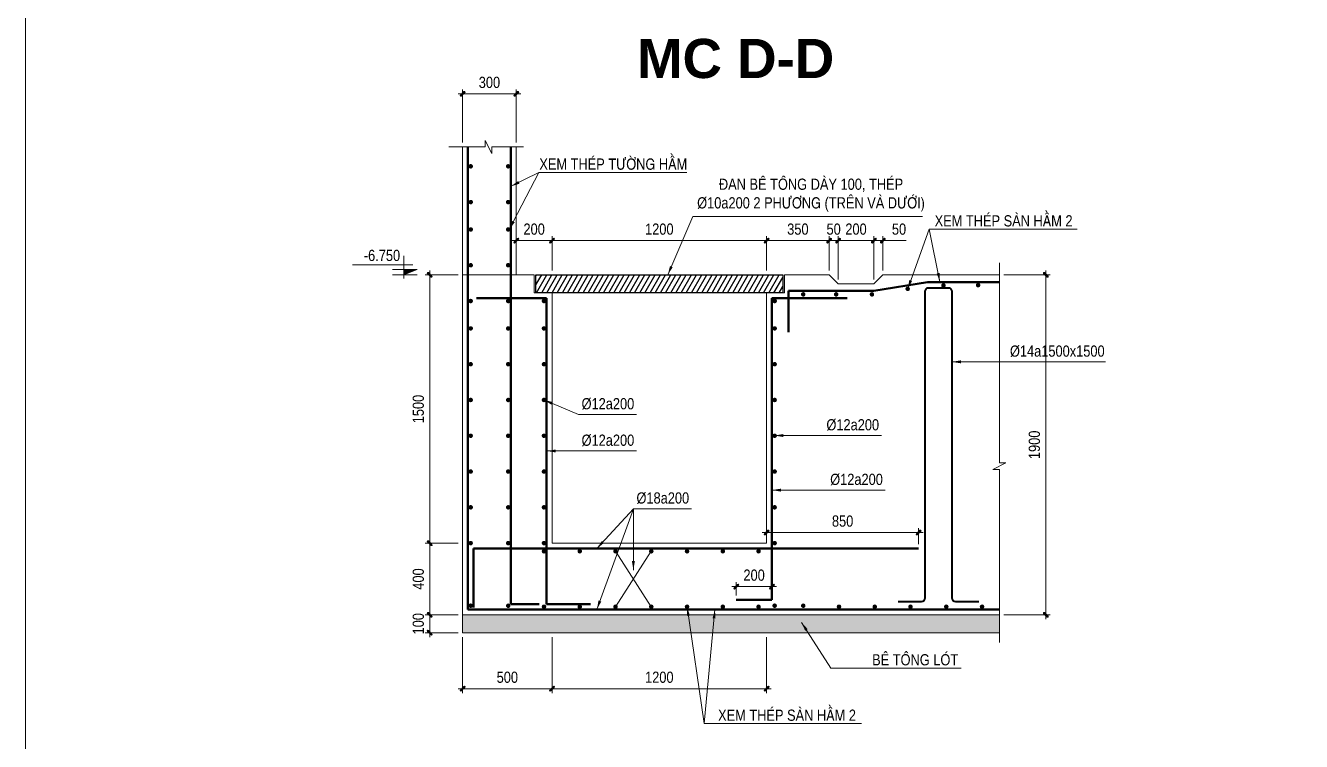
# Model space of a CAD drawing. Header units: millimetres. Extents: x 2356525 to 2927188, y -665534 to -417818.
# Drawn here: x 2618121 to 2675209, y -541938 to -509924 of the extents above; entities that cross this region are included whole.
import ezdxf
from ezdxf.enums import TextEntityAlignment as Align

# ---------------------------------------------------------------- set-up
doc = ezdxf.new("R2010")
doc.units = ezdxf.units.MM
doc.header["$LTSCALE"] = 200
doc.header["$MEASUREMENT"] = 0
doc.linetypes.add('HIDDEN', pattern=[0.375, 0.25, -0.125])
doc.layers.get('0').update_dxf_attribs({"lineweight": 9})
doc.layers.get('Defpoints').update_dxf_attribs({"color": 10, "lineweight": 0})
doc.layers.add('8', color=8, linetype='Continuous')
for name, color, linetype, lineweight in [('CDAI', 21, 'Continuous', 40), ('CHUTO', 51, 'Continuous', 15), ('CTHEP', 50, 'Continuous', 50), ('DBAO', 90, 'Continuous', 13), ('DGIONG', 130, 'Continuous', 13), ('HATCH', 154, 'Continuous', 9), ('KTH', 154, 'Continuous', 9), ('Net khuat', 8, 'HIDDEN', 13), ('STICK', 1, 'Continuous', 9), ('TEXT', 7, 'Continuous', 15)]:
    doc.layers.add(name, color=color, linetype=linetype, lineweight=lineweight)
doc.styles.add('ArialB', font='arialbd.ttf')
doc.styles.add('Star-HelCon', font='')
doc.styles.add('TTP-HelCon', font='')
doc.styles.get('Star-HelCon').set_extended_font_data('VNI-Helve-Condense')
doc.styles.get('TTP-HelCon').set_extended_font_data('VNI-Helve-Condense')
doc.dimstyles.new('TTP-100', dxfattribs={"dimscale": 100, "dimtxt": 2.5, "dimasz": 1, "dimexe": 1, "dimexo": 0, "dimgap": 0.09, "dimtad": 0, "dimdec": 4, "dimrnd": 1, "dimdsep": 46, "dimtxsty": 'TTP-HelCon', "dimblk": 'Stick', "dimcen": 0.09, "dimdle": 1.5, "dimclrd": 256, "dimclre": 256, "dimclrt": 7, "dimadec": 0, "dimazin": 0, "dimtfac": 1, "dimtdec": 4, "dimtix": 1, "dimtmove": 0, "dimatfit": 3, "dimfxl": 1, "dimtvp": 1, "dimtolj": 1, "dimtzin": 0, "dimlwd": -1, "dimlwe": -1, "dimarcsym": 1})
doc.dimstyles.new('TTP-25', dxfattribs={"dimscale": 25, "dimtxt": 2.5, "dimasz": 1, "dimexe": 1, "dimexo": 1, "dimgap": 0.09, "dimtad": 0, "dimdec": 4, "dimrnd": 1, "dimzin": 9, "dimdsep": 46, "dimtxsty": 'TTP-HelCon', "dimblk": 'Stick', "dimcen": 0.09, "dimdle": 1.5, "dimclrd": 256, "dimclre": 256, "dimclrt": 7, "dimadec": 0, "dimazin": 0, "dimtfac": 1, "dimtdec": 4, "dimtmove": 0, "dimatfit": 3, "dimldrblk": 'ARCHTICK', "dimfxl": 1, "dimtvp": 1, "dimtolj": 1, "dimtzin": 0, "dimarcsym": 0})

# ---------------------------------------------------------------- blocks, each defined once
blk = doc.blocks.new('Stick')
at = {"layer": 'STICK'}
h = blk.add_hatch(color=256, dxfattribs=at)
edge = h.paths.add_edge_path()
edge.add_line((0.3, 0.5), (-0.5, -0.3))
edge.add_arc((-0.4, -0.4), 0.141, 135, 315)
edge.add_line((-0.3, -0.5), (0.5, 0.3))
edge.add_arc((0.4, 0.4), 0.141, 315, 495)
blk.add_line((1, 0), (-1, 0), dxfattribs=at)
blk.add_lwpolyline([(0.3, 0.5), (-0.5, -0.3, 1), (-0.3, -0.5), (0.5, 0.3, 1), (0.3, 0.5, 1)], format="xyb", dxfattribs=at)
blk = doc.blocks.new('*D420')
at = {"layer": 'Defpoints', "color": 0, "ltscale": 500, "transparency": 16777216}
for p in [(-948.9, 2967.7), (-1248.9, 2670.9), (-948.9, 2670.9)]:
    blk.add_point(p, dxfattribs=at)
at = {"layer": 'KTH', "lineweight": -2, "ltscale": 500, "transparency": 16777216}
for p, q in [((-1248.9, 2695.9), (-1248.9, 2992.7)), ((-1223.9, 2967.7), (-973.9, 2967.7)), ((-948.9, 2695.9), (-948.9, 2992.7))]:
    blk.add_line(p, q, dxfattribs=at)
at = {"layer": 'KTH', "lineweight": -2, "ltscale": 500, "transparency": 16777216, "xscale": 25, "yscale": 25, "zscale": 25, "rotation": 180}
blk.add_blockref('Stick', (-1248.9, 2967.7), dxfattribs=at)
at = {"layer": 'KTH', "lineweight": -2, "ltscale": 500, "transparency": 16777216, "xscale": 25, "yscale": 25, "zscale": 25}
blk.add_blockref('Stick', (-948.9, 2967.7), dxfattribs=at)
at = {"layer": 'KTH', "color": 7, "ltscale": 500, "transparency": 16777216, "insert": (-1098.9, 3031.5), "char_height": 62.5, "attachment_point": 5, "style": 'TTP-HelCon'}
blk.add_mtext('\\A1;300', dxfattribs=at)
blk = doc.blocks.new('_ArchTick')
at = {"color": 0, "linetype": 'ByBlock', "const_width": 0.15}
blk.add_lwpolyline([(-0.5, -0.5), (0.5, 0.5)], dxfattribs=at)
blk = doc.blocks.new('*D421')
at = {"layer": 'Defpoints', "color": 0, "ltscale": 500, "transparency": 16777216}
for p in [(1753, 1956), (2012.7, 1956), (1753, 56)]:
    blk.add_point(p, dxfattribs=at)
at = {"layer": 'KTH', "lineweight": -2, "ltscale": 500, "transparency": 16777216}
for p, q in [((1778, 1956), (2037.7, 1956)), ((2012.7, 81), (2012.7, 1931)), ((1778, 56), (2037.7, 56))]:
    blk.add_line(p, q, dxfattribs=at)
at = {"layer": 'KTH', "lineweight": -2, "ltscale": 500, "transparency": 16777216, "xscale": 25, "yscale": 25, "zscale": 25}
for p, rotation in [((2012.7, 1956), 90), ((2012.7, 56), 270)]:
    blk.add_blockref('Stick', p, dxfattribs=dict(at, rotation=rotation))
at = {"layer": 'KTH', "color": 7, "ltscale": 500, "transparency": 16777216, "insert": (1948.8, 1006), "char_height": 62.5, "attachment_point": 5, "rotation": 90, "style": 'TTP-HelCon'}
blk.add_mtext('\\A1;1900', dxfattribs=at)
blk = doc.blocks.new('*D422')
at = {"layer": 'Defpoints', "color": 0, "ltscale": 500, "transparency": 16777216}
for p in [(-1432.8, 56), (-1248.9, 56), (-1248.9, -44)]:
    blk.add_point(p, dxfattribs=at)
at = {"layer": 'KTH', "lineweight": -2, "ltscale": 500, "transparency": 16777216}
for p, q in [((-1273.9, 56), (-1457.8, 56)), ((-1432.8, -19), (-1432.8, 31)), ((-1273.9, -44), (-1457.8, -44))]:
    blk.add_line(p, q, dxfattribs=at)
at = {"layer": 'KTH', "lineweight": -2, "ltscale": 500, "transparency": 16777216, "xscale": 25, "yscale": 25, "zscale": 25}
for p, rotation in [((-1432.8, 56), 90), ((-1432.8, -44), 270)]:
    blk.add_blockref('Stick', p, dxfattribs=dict(at, rotation=rotation))
at = {"layer": 'KTH', "color": 7, "ltscale": 500, "transparency": 16777216, "insert": (-1496.6, 6), "char_height": 62.5, "attachment_point": 5, "rotation": 90, "style": 'TTP-HelCon'}
blk.add_mtext('\\A1;100', dxfattribs=at)
blk = doc.blocks.new('*D423')
at = {"layer": 'Defpoints', "color": 0, "ltscale": 500, "transparency": 16777216}
for p in [(-1432.8, 456), (-1248.9, 456), (-1248.9, 56)]:
    blk.add_point(p, dxfattribs=at)
at = {"layer": 'KTH', "lineweight": -2, "ltscale": 500, "transparency": 16777216}
for p, q in [((-1273.9, 456), (-1457.8, 456)), ((-1432.8, 81), (-1432.8, 431)), ((-1273.9, 56), (-1457.8, 56))]:
    blk.add_line(p, q, dxfattribs=at)
at = {"layer": 'KTH', "lineweight": -2, "ltscale": 500, "transparency": 16777216, "xscale": 25, "yscale": 25, "zscale": 25}
for p, rotation in [((-1432.8, 456), 90), ((-1432.8, 56), 270)]:
    blk.add_blockref('Stick', p, dxfattribs=dict(at, rotation=rotation))
at = {"layer": 'KTH', "color": 7, "ltscale": 500, "transparency": 16777216, "insert": (-1496.6, 256), "char_height": 62.5, "attachment_point": 5, "rotation": 90, "style": 'TTP-HelCon'}
blk.add_mtext('\\A1;400', dxfattribs=at)
blk = doc.blocks.new('*D424')
at = {"layer": 'Defpoints', "color": 0, "ltscale": 500, "transparency": 16777216}
for p in [(-1432.8, 1956), (-1248.9, 1956), (-1248.9, 456)]:
    blk.add_point(p, dxfattribs=at)
at = {"layer": 'KTH', "lineweight": -2, "ltscale": 500, "transparency": 16777216}
for p, q in [((-1273.9, 1956), (-1457.8, 1956)), ((-1432.8, 481), (-1432.8, 1931)), ((-1273.9, 456), (-1457.8, 456))]:
    blk.add_line(p, q, dxfattribs=at)
at = {"layer": 'KTH', "lineweight": -2, "ltscale": 500, "transparency": 16777216, "xscale": 25, "yscale": 25, "zscale": 25}
for p, rotation in [((-1432.8, 1956), 90), ((-1432.8, 456), 270)]:
    blk.add_blockref('Stick', p, dxfattribs=dict(at, rotation=rotation))
at = {"layer": 'KTH', "color": 7, "ltscale": 500, "transparency": 16777216, "insert": (-1496.6, 1206), "char_height": 62.5, "attachment_point": 5, "rotation": 90, "style": 'TTP-HelCon'}
blk.add_mtext('\\A1;1500', dxfattribs=at)
blk = doc.blocks.new('*D425')
at = {"layer": 'Defpoints', "color": 0, "ltscale": 500, "transparency": 16777216}
for p in [(-748.9, 2147.5), (-948.9, 1956), (-748.9, 1956)]:
    blk.add_point(p, dxfattribs=at)
at = {"layer": 'KTH', "lineweight": -2, "ltscale": 500, "transparency": 16777216}
for p, q in [((-948.9, 1981), (-948.9, 2172.5)), ((-923.9, 2147.5), (-773.9, 2147.5)), ((-748.9, 1981), (-748.9, 2172.5))]:
    blk.add_line(p, q, dxfattribs=at)
at = {"layer": 'KTH', "lineweight": -2, "ltscale": 500, "transparency": 16777216, "xscale": 25, "yscale": 25, "zscale": 25, "rotation": 180}
blk.add_blockref('Stick', (-948.9, 2147.5), dxfattribs=at)
at = {"layer": 'KTH', "lineweight": -2, "ltscale": 500, "transparency": 16777216, "xscale": 25, "yscale": 25, "zscale": 25}
blk.add_blockref('Stick', (-748.9, 2147.5), dxfattribs=at)
at = {"layer": 'KTH', "color": 7, "ltscale": 500, "transparency": 16777216, "insert": (-848.9, 2211.4), "char_height": 62.5, "attachment_point": 5, "style": 'TTP-HelCon'}
blk.add_mtext('\\A1;200', dxfattribs=at)
blk = doc.blocks.new('*D426')
at = {"layer": 'Defpoints', "color": 0, "ltscale": 500, "transparency": 16777216}
for p in [(451.1, 2147.5), (-748.9, 1956), (451.1, 1956)]:
    blk.add_point(p, dxfattribs=at)
at = {"layer": 'KTH', "lineweight": -2, "ltscale": 500, "transparency": 16777216}
for p, q in [((-748.9, 1981), (-748.9, 2172.5)), ((-723.9, 2147.5), (426.1, 2147.5)), ((451.1, 1981), (451.1, 2172.5))]:
    blk.add_line(p, q, dxfattribs=at)
at = {"layer": 'KTH', "lineweight": -2, "ltscale": 500, "transparency": 16777216, "xscale": 25, "yscale": 25, "zscale": 25, "rotation": 180}
blk.add_blockref('Stick', (-748.9, 2147.5), dxfattribs=at)
at = {"layer": 'KTH', "lineweight": -2, "ltscale": 500, "transparency": 16777216, "xscale": 25, "yscale": 25, "zscale": 25}
blk.add_blockref('Stick', (451.1, 2147.5), dxfattribs=at)
at = {"layer": 'KTH', "color": 7, "ltscale": 500, "transparency": 16777216, "insert": (-148.9, 2211.4), "char_height": 62.5, "attachment_point": 5, "style": 'TTP-HelCon'}
blk.add_mtext('\\A1;1200', dxfattribs=at)
blk = doc.blocks.new('*D427')
at = {"layer": 'Defpoints', "color": 0, "ltscale": 500, "transparency": 16777216}
for p in [(801.1, 2147.5), (451.1, 1956), (801.1, 1956)]:
    blk.add_point(p, dxfattribs=at)
at = {"layer": 'KTH', "lineweight": -2, "ltscale": 500, "transparency": 16777216}
for p, q in [((451.1, 1981), (451.1, 2172.5)), ((476.1, 2147.5), (776.1, 2147.5)), ((801.1, 1981), (801.1, 2172.5))]:
    blk.add_line(p, q, dxfattribs=at)
at = {"layer": 'KTH', "lineweight": -2, "ltscale": 500, "transparency": 16777216, "xscale": 25, "yscale": 25, "zscale": 25, "rotation": 180}
blk.add_blockref('Stick', (451.1, 2147.5), dxfattribs=at)
at = {"layer": 'KTH', "lineweight": -2, "ltscale": 500, "transparency": 16777216, "xscale": 25, "yscale": 25, "zscale": 25}
blk.add_blockref('Stick', (801.1, 2147.5), dxfattribs=at)
at = {"layer": 'KTH', "color": 7, "ltscale": 500, "transparency": 16777216, "insert": (626.1, 2211.4), "char_height": 62.5, "attachment_point": 5, "style": 'TTP-HelCon'}
blk.add_mtext('\\A1;350', dxfattribs=at)
blk = doc.blocks.new('*D428')
at = {"layer": 'Defpoints', "color": 0, "ltscale": 500, "transparency": 16777216}
for p in [(-1248.9, -44), (-748.9, -44), (-748.9, -357.3)]:
    blk.add_point(p, dxfattribs=at)
at = {"layer": 'KTH', "lineweight": -2, "ltscale": 500, "transparency": 16777216}
for p, q in [((-1248.9, -69), (-1248.9, -382.3)), ((-748.9, -69), (-748.9, -382.3)), ((-1223.9, -357.3), (-773.9, -357.3))]:
    blk.add_line(p, q, dxfattribs=at)
at = {"layer": 'KTH', "lineweight": -2, "ltscale": 500, "transparency": 16777216, "xscale": 25, "yscale": 25, "zscale": 25, "rotation": 180}
blk.add_blockref('Stick', (-1248.9, -357.3), dxfattribs=at)
at = {"layer": 'KTH', "lineweight": -2, "ltscale": 500, "transparency": 16777216, "xscale": 25, "yscale": 25, "zscale": 25}
blk.add_blockref('Stick', (-748.9, -357.3), dxfattribs=at)
at = {"layer": 'KTH', "color": 7, "ltscale": 500, "transparency": 16777216, "insert": (-998.9, -293.5), "char_height": 62.5, "attachment_point": 5, "style": 'TTP-HelCon'}
blk.add_mtext('\\A1;500', dxfattribs=at)
blk = doc.blocks.new('*D429')
at = {"layer": 'Defpoints', "color": 0, "ltscale": 500, "transparency": 16777216}
for p in [(-748.9, -44), (451.1, -44), (451.1, -357.3)]:
    blk.add_point(p, dxfattribs=at)
at = {"layer": 'KTH', "lineweight": -2, "ltscale": 500, "transparency": 16777216}
for p, q in [((-748.9, -69), (-748.9, -382.3)), ((451.1, -69), (451.1, -382.3)), ((-723.9, -357.3), (426.1, -357.3))]:
    blk.add_line(p, q, dxfattribs=at)
at = {"layer": 'KTH', "lineweight": -2, "ltscale": 500, "transparency": 16777216, "xscale": 25, "yscale": 25, "zscale": 25, "rotation": 180}
blk.add_blockref('Stick', (-748.9, -357.3), dxfattribs=at)
at = {"layer": 'KTH', "lineweight": -2, "ltscale": 500, "transparency": 16777216, "xscale": 25, "yscale": 25, "zscale": 25}
blk.add_blockref('Stick', (451.1, -357.3), dxfattribs=at)
at = {"layer": 'KTH', "color": 7, "ltscale": 500, "transparency": 16777216, "insert": (-148.9, -293.5), "char_height": 62.5, "attachment_point": 5, "style": 'TTP-HelCon'}
blk.add_mtext('\\A1;1200', dxfattribs=at)
blk = doc.blocks.new('CODE')
at = {"layer": 'DBAO'}
for p, q in [((-62.5, -20), (-62.5, 105)), ((-62.5, 0), (-137.5, 30)), ((-137.5, 30), (0, 30)), ((-137.5, 0), (0, 0)), ((-112.5, 55), (223.6, 55))]:
    blk.add_line(p, q, dxfattribs=at)
at = {"layer": 'HATCH', "color": 1}
blk.add_solid([(-62.5, 0), (-137.5, 30), (-62.5, 30)], dxfattribs=at)
blk = doc.blocks.new('*D430')
at = {"layer": 'Defpoints', "color": 0, "ltscale": 500, "transparency": 16777216}
for p in [(851.1, 2147.5), (801.1, 1956), (851.1, 1906)]:
    blk.add_point(p, dxfattribs=at)
at = {"layer": 'KTH', "lineweight": -2, "ltscale": 500, "transparency": 16777216}
for p, q in [((776.1, 2147.5), (751.1, 2147.5)), ((801.1, 1981), (801.1, 2172.5)), ((801.1, 2147.5), (851.1, 2147.5)), ((851.1, 1931), (851.1, 2172.5)), ((876.1, 2147.5), (901.1, 2147.5))]:
    blk.add_line(p, q, dxfattribs=at)
at = {"layer": 'KTH', "lineweight": -2, "ltscale": 500, "transparency": 16777216, "xscale": 25, "yscale": 25, "zscale": 25}
blk.add_blockref('Stick', (801.1, 2147.5), dxfattribs=at)
at = {"layer": 'KTH', "lineweight": -2, "ltscale": 500, "transparency": 16777216, "xscale": 25, "yscale": 25, "zscale": 25, "rotation": 180}
blk.add_blockref('Stick', (851.1, 2147.5), dxfattribs=at)
at = {"layer": 'KTH', "color": 7, "ltscale": 500, "transparency": 16777216, "insert": (826.1, 2211.4), "char_height": 62.5, "attachment_point": 5, "style": 'TTP-HelCon'}
blk.add_mtext('\\A1;50', dxfattribs=at)
blk = doc.blocks.new('*D431')
at = {"layer": 'Defpoints', "color": 0, "ltscale": 500, "transparency": 16777216}
for p in [(1051.1, 2147.5), (851.1, 1906), (1051.1, 1906)]:
    blk.add_point(p, dxfattribs=at)
at = {"layer": 'KTH', "lineweight": -2, "ltscale": 500, "transparency": 16777216}
for p, q in [((851.1, 1931), (851.1, 2172.5)), ((876.1, 2147.5), (1026.1, 2147.5)), ((1051.1, 1931), (1051.1, 2172.5))]:
    blk.add_line(p, q, dxfattribs=at)
at = {"layer": 'KTH', "lineweight": -2, "ltscale": 500, "transparency": 16777216, "xscale": 25, "yscale": 25, "zscale": 25, "rotation": 180}
blk.add_blockref('Stick', (851.1, 2147.5), dxfattribs=at)
at = {"layer": 'KTH', "lineweight": -2, "ltscale": 500, "transparency": 16777216, "xscale": 25, "yscale": 25, "zscale": 25}
blk.add_blockref('Stick', (1051.1, 2147.5), dxfattribs=at)
at = {"layer": 'KTH', "color": 7, "ltscale": 500, "transparency": 16777216, "insert": (951.1, 2211.4), "char_height": 62.5, "attachment_point": 5, "style": 'TTP-HelCon'}
blk.add_mtext('\\A1;200', dxfattribs=at)
blk = doc.blocks.new('*D432')
at = {"layer": 'Defpoints', "color": 0, "ltscale": 500, "transparency": 16777216}
for p in [(1101.1, 2147.5), (1101.1, 1956), (1051.1, 1906)]:
    blk.add_point(p, dxfattribs=at)
at = {"layer": 'KTH', "lineweight": -2, "ltscale": 500, "transparency": 16777216}
for p, q in [((1026.1, 2147.5), (1001.1, 2147.5)), ((1051.1, 1931), (1051.1, 2172.5)), ((1051.1, 2147.5), (1101.1, 2147.5)), ((1101.1, 1981), (1101.1, 2172.5)), ((1126.1, 2147.5), (1232.3, 2147.5))]:
    blk.add_line(p, q, dxfattribs=at)
at = {"layer": 'KTH', "lineweight": -2, "ltscale": 500, "transparency": 16777216, "xscale": 25, "yscale": 25, "zscale": 25}
blk.add_blockref('Stick', (1051.1, 2147.5), dxfattribs=at)
at = {"layer": 'KTH', "lineweight": -2, "ltscale": 500, "transparency": 16777216, "xscale": 25, "yscale": 25, "zscale": 25, "rotation": 180}
blk.add_blockref('Stick', (1101.1, 2147.5), dxfattribs=at)
at = {"layer": 'KTH', "color": 7, "ltscale": 500, "transparency": 16777216, "insert": (1191.7, 2211.4), "char_height": 62.5, "attachment_point": 5, "style": 'TTP-HelCon'}
blk.add_mtext('\\A1;50', dxfattribs=at)
blk = doc.blocks.new('*D433')
at = {"layer": 'Defpoints', "color": 0, "ltscale": 500, "transparency": 16777216}
for p in [(1301.5, 515.6), (451.1, 456), (1301.5, 426)]:
    blk.add_point(p, dxfattribs=at)
at = {"layer": 'KTH', "lineweight": -2, "ltscale": 500, "transparency": 16777216}
for p, q in [((451.1, 481), (451.1, 540.6)), ((476.1, 515.6), (1276.5, 515.6)), ((1301.5, 451), (1301.5, 540.6))]:
    blk.add_line(p, q, dxfattribs=at)
at = {"layer": 'KTH', "lineweight": -2, "ltscale": 500, "transparency": 16777216, "xscale": 25, "yscale": 25, "zscale": 25, "rotation": 180}
blk.add_blockref('Stick', (451.1, 515.6), dxfattribs=at)
at = {"layer": 'KTH', "lineweight": -2, "ltscale": 500, "transparency": 16777216, "xscale": 25, "yscale": 25, "zscale": 25}
blk.add_blockref('Stick', (1301.5, 515.6), dxfattribs=at)
at = {"layer": 'KTH', "color": 7, "ltscale": 500, "transparency": 16777216, "insert": (876.3, 579.4), "char_height": 62.5, "attachment_point": 5, "style": 'TTP-HelCon'}
blk.add_mtext('\\A1;850', dxfattribs=at)
blk = doc.blocks.new('*D434')
at = {"layer": 'Defpoints', "color": 0, "ltscale": 500, "transparency": 16777216}
for p in [(481.1, 213.5), (281.5, 139.3), (481.1, 139.3)]:
    blk.add_point(p, dxfattribs=at)
at = {"layer": 'KTH', "lineweight": -2, "ltscale": 500, "transparency": 16777216}
for p, q in [((281.5, 164.3), (281.5, 238.5)), ((481.1, 164.3), (481.1, 238.5)), ((306.5, 213.5), (456.1, 213.5))]:
    blk.add_line(p, q, dxfattribs=at)
at = {"layer": 'KTH', "lineweight": -2, "ltscale": 500, "transparency": 16777216, "xscale": 25, "yscale": 25, "zscale": 25, "rotation": 180}
blk.add_blockref('Stick', (281.5, 213.5), dxfattribs=at)
at = {"layer": 'KTH', "lineweight": -2, "ltscale": 500, "transparency": 16777216, "xscale": 25, "yscale": 25, "zscale": 25}
blk.add_blockref('Stick', (481.1, 213.5), dxfattribs=at)
at = {"layer": 'KTH', "color": 7, "ltscale": 500, "transparency": 16777216, "insert": (381.3, 277.3), "char_height": 62.5, "attachment_point": 5, "style": 'TTP-HelCon'}
blk.add_mtext('\\A1;200', dxfattribs=at)
blk = doc.blocks.new('szgfdgfh')
at = {"layer": '8'}
h = blk.add_hatch(dxfattribs=at)
h.set_pattern_fill('ANSI31', color=256, scale=200, angle=15)
h.set_pattern_definition([(60, (-2648145.445, 459003.748), (-21.6506351, 12.5), [])])
h.paths.add_polyline_path([(-838.91016, 1956.04153), (541.08984, 1956.04153), (541.08984, 1856.41239), (-838.91016, 1856.41239)])
h = blk.add_hatch(dxfattribs=at)
h.set_pattern_fill('AR-CONC', color=256, scale=10)
h.set_pattern_definition([(50, (-2606763.506, 474720.256), (71.7260183, -6.2752135), [7.5, -82.5]), (355, (-2606763.506, 474720.256), (-13.8751334, 75.2192134), [6, -66]), (100.4514445, (-2606757.53, 474719.73), (57.8508847, 68.9439991), [6.3740192, -70.1142112]), (46.1842, (-2606763.51, 474740.26), (106.724133, -16.551928), [11.25, -123.75]), (96.6356355, (-2606754.61, 474738.88), (93.4661946, 97.41186), [9.561034, -105.171376]), (351.184164, (-2606763.51, 474740.26), (93.4661945, 97.41186), [9, -99]), (21, (-2606753.506, 474735.256), (59.6907052, -40.2618891), [7.5, -82.5]), (326, (-2606753.506, 474735.256), (24.3315332, 72.5150045), [6, -66]), (71.4514447, (-2606748.53, 474731.9), (84.0222377, 32.2531153), [6.374019, -70.1142112]), (37.5, (-2606763.506, 474720.256), (1.21598553, 33.28938538), [0, -65.2, 0, -67, 0, -66.25]), (7.5, (-2606763.506, 474720.256), (26.30695374, 39.4411712), [0, -38.2, 0, -63.7, 0, -25.25]), (327.5, (-2606785.806, 474720.256), (53.38224362, -2.25548717), [0, -25, 0, -78, 0, -103.5]), (317.5, (-2606795.806, 474720.256), (58.3186169, 10.0104982), [0, -32.5, 0, -51.8, 0, -73.5])])
h.paths.add_polyline_path([(1752.99709, 56.04153), (-1248.90363, 56.04153), (-1248.90363, -43.95847), (1752.99709, -43.95847)])
blk.add_lwpolyline([(-838.91016, 1956.04153), (541.08984, 1956.04153), (541.08984, 1856.41239), (-838.91016, 1856.41239)], close=True, dxfattribs=at)
at = {"layer": 'CDAI'}
blk.add_lwpolyline([(1187.63246, 130.60598), (1317.46313, 130.60598, 0.4142135624), (1337.46313, 150.60598), (1337.46313, 1864.21229, -0.4142135624), (1357.46313, 1884.21229), (1467.46313, 1884.21229, -0.4142135624), (1487.46313, 1864.21229), (1487.46313, 150.60598, 0.4142135624), (1507.46313, 130.60598), (1637.28501, 130.60598)], format="xyb", dxfattribs=at)
at = {"layer": 'CTHEP'}
for p, q in [((-1218.90371, 86.04153), (-1218.91016, 2670.91449)), ((-978.90363, 116.04153), (-978.91016, 2670.91413)), ((573.59588, 1866.04153), (573.59676, 1636.02771)), ((573.59588, 1866.04153), (1051.08984, 1866.04153)), ((1051.08984, 1866.04153), (1351.08296, 1916.04038)), ((1351.08296, 1916.04038), (1752.99709, 1916.03854)), ((-1171.59233, 1826.41239), (-778.91016, 1826.41239)), ((-778.91016, 1826.41239), (-778.91016, 116.04153)), ((481.08984, 139.28904), (481.08984, 1826.41239)), ((900.75083, 1826.41239), (481.08984, 1826.41239)), ((-1188.90422, 426.04153), (-1188.90491, 97.23168)), ((-1188.90422, 426.04153), (1301.54149, 426.04153)), ((-1218.90371, 86.04153), (1752.99709, 86.04153)), ((-978.90363, 116.04153), (-820.25048, 116.04153)), ((-778.91016, 116.04153), (-534.08164, 116.04153)), ((481.08984, 139.28904), (281.51307, 139.28904))]:
    blk.add_line(p, q, dxfattribs=at)
at = {"layer": 'CTHEP', "const_width": 12.5}
for points in [[(-1197.2485, 2562.7819, -1), (-1209.7485, 2562.7819, -1)], [(-1000.57182, 2562.7819, 1), (-988.07182, 2562.7819, 1)], [(-1197.2485, 2362.7819, 1), (-1209.7485, 2362.7819, 1)], [(-1000.57182, 2362.7819, -1), (-988.07182, 2362.7819, -1)], [(-1197.43773, 2209.73163, -1), (-1209.93773, 2209.73163, -1)], [(-1000.38258, 2209.73163, 1), (-987.88258, 2209.73163, 1)], [(-1197.43773, 2009.73163, -1), (-1209.93773, 2009.73163, -1)], [(-1000.38258, 2009.73163, 1), (-987.88258, 2009.73163, 1)], [(649.62328, 1846.99594, -1), (662.12328, 1846.99594, -1)], [(833.92372, 1846.99594, -1), (846.42372, 1846.99594, -1)], [(1033.92372, 1846.99594, -1), (1046.42372, 1846.99594, -1)], [(1233.92372, 1877.81441, -1), (1246.42372, 1877.81441, -1)], [(1433.92372, 1896.99594, -1), (1446.42372, 1896.99594, -1)], [(1627.82674, 1898.3705, -1), (1640.32674, 1898.3705, -1)], [(-1197.43773, 1809.73163, 1), (-1209.93773, 1809.73163, 1)], [(-1000.38258, 1809.73163, -1), (-987.88258, 1809.73163, -1)], [(-800.38554, 1809.73163, -1), (-787.88554, 1809.73163, -1)], [(502.55641, 1809.73613, 1), (490.05641, 1809.73613, 1)], [(-1197.62697, 1656.68137, -1), (-1210.12697, 1656.68137, -1)], [(-1000.19335, 1656.68137, 1), (-987.69335, 1656.68137, 1)], [(-800.1963, 1656.68137, 1), (-787.6963, 1656.68137, 1)], [(502.36717, 1656.68587, -1), (489.86717, 1656.68587, -1)], [(-1197.62697, 1456.68137, -1), (-1210.12697, 1456.68137, -1)], [(-1000.19335, 1456.68137, 1), (-987.69335, 1456.68137, 1)], [(-800.1963, 1456.68137, 1), (-787.6963, 1456.68137, 1)], [(502.36717, 1456.68587, -1), (489.86717, 1456.68587, -1)], [(-1197.62697, 1256.68137, -1), (-1210.12697, 1256.68137, -1)], [(-1000.19335, 1256.68137, 1), (-987.69335, 1256.68137, 1)], [(-800.1963, 1256.68137, 1), (-787.6963, 1256.68137, 1)], [(502.36717, 1256.68587, -1), (489.86717, 1256.68587, -1)], [(-1197.62697, 1056.68137, -1), (-1210.12697, 1056.68137, -1)], [(-1000.19335, 1056.68137, 1), (-987.69335, 1056.68137, 1)], [(-800.1963, 1056.68137, 1), (-787.6963, 1056.68137, 1)], [(502.36717, 1056.68587, -1), (489.86717, 1056.68587, -1)], [(-1197.62697, 856.68137, -1), (-1210.12697, 856.68137, -1)], [(-1000.19335, 856.68137, 1), (-987.69335, 856.68137, 1)], [(-800.1963, 856.68137, 1), (-787.6963, 856.68137, 1)], [(502.36717, 856.68587, -1), (489.86717, 856.68587, -1)], [(-1197.62697, 656.68137, -1), (-1210.12697, 656.68137, -1)], [(-1000.19335, 656.68137, 1), (-987.69335, 656.68137, 1)], [(-800.1963, 656.68137, 1), (-787.6963, 656.68137, 1)], [(502.36717, 656.68587, -1), (489.86717, 656.68587, -1)], [(-1197.62697, 456.68137, -1), (-1210.12697, 456.68137, -1)], [(-1000.19335, 456.68137, 1), (-987.69335, 456.68137, 1)], [(-800.1963, 456.68137, 1), (-787.6963, 456.68137, 1)], [(502.36717, 456.68587, -1), (489.86717, 456.68587, -1)], [(-793.84207, 404.7642, -1), (-793.84207, 417.2642, -1)], [(-593.84207, 404.7642, -1), (-593.84207, 417.2642, -1)], [(-393.84207, 404.7642, -1), (-393.84207, 417.2642, -1)], [(-193.84207, 404.7642, -1), (-193.84207, 417.2642, -1)], [(6.15793, 404.7642, -1), (6.15793, 417.2642, -1)], [(206.15793, 404.7642, -1), (206.15793, 417.2642, -1)], [(406.15793, 404.7642, -1), (406.15793, 417.2642, -1)], [(-1197.62697, 106.68137, -1), (-1210.12697, 106.68137, -1)], [(-1000.19335, 106.68137, 1), (-987.69335, 106.68137, 1)], [(-793.84207, 107.31886, 1), (-793.84207, 94.81886, 1)], [(-593.84207, 107.31886, 1), (-593.84207, 94.81886, 1)], [(-393.84207, 107.31886, 1), (-393.84207, 94.81886, 1)], [(-193.84207, 107.31886, 1), (-193.84207, 94.81886, 1)], [(6.15793, 107.31886, 1), (6.15793, 94.81886, 1)], [(206.15793, 107.31886, 1), (206.15793, 94.81886, 1)], [(406.15793, 107.31886, 1), (406.15793, 94.81886, 1)], [(502.36717, 106.68587, -1), (489.86717, 106.68587, -1)], [(649.81251, 106.68587, 1), (662.31251, 106.68587, 1)], [(856.0111, 107.31886, 1), (856.0111, 94.81886, 1)], [(1056.0111, 107.31886, 1), (1056.0111, 94.81886, 1)], [(1256.0111, 107.31886, 1), (1256.0111, 94.81886, 1)], [(1456.0111, 107.31886, 1), (1456.0111, 94.81886, 1)], [(1656.0111, 107.31886, 1), (1656.0111, 94.81886, 1)]]:
    blk.add_lwpolyline(points, format="xyb", close=True, dxfattribs=at)
at = {"layer": 'DBAO'}
for p, q in [((-1248.90363, 56.04153), (-1248.91016, 2670.91441)), ((-948.90363, 1956.04153), (-948.91016, 2670.91441)), ((801.08984, 1956.04153), (851.08984, 1906.04153)), ((1051.08984, 1906.04153), (1101.08984, 1956.04153)), ((-1248.90363, 1711.09388), (-1248.90363, 56.04153)), ((-1248.90363, 56.04153), (1752.99709, 56.04153))]:
    blk.add_line(p, q, dxfattribs=at)
for points in [[(-948.90363, 1956.04153), (-848.91016, 1956.04153), (-848.91016, 1856.41239), (-748.91016, 1856.41239)], [(-838.91016, 1956.04153), (-748.91016, 1956.04153)], [(451.08984, 1956.04153), (541.08984, 1956.04153)], [(451.08984, 1856.41239), (551.08984, 1856.41239), (551.08984, 1956.04153)], [(551.08984, 1956.04153), (801.08984, 1956.04153)], [(1101.08984, 1956.04153), (1752.99709, 1956.04153)], [(-748.91016, 1856.41239), (-748.91016, 456.04153), (451.08984, 456.04153), (451.08984, 1856.41239)], [(851.08984, 1906.04153), (1051.08984, 1906.04153)]]:
    blk.add_lwpolyline(points, dxfattribs=at)
at = {"layer": 'DGIONG'}
for p, q in [((-393.84207, 411.0142), (-193.84207, 101.06886)), ((-193.84207, 411.0142), (-393.84207, 101.06886)), ((-1248.90363, -43.95847), (-1248.90363, 56.04153)), ((-1248.90363, -43.95847), (1752.99709, -43.95847))]:
    blk.add_line(p, q, dxfattribs=at)
at = {"layer": 'KTH'}
for points in [[(-1326.42085, 2670.91441), (-1122.62015, 2670.91441), (-1122.62015, 2707.34517), (-1086.18938, 2634.48364), (-1086.18938, 2670.91441), (-907.97272, 2670.91441)], [(1752.99709, 2024.03966), (1752.99709, 905.40044), (1789.42786, 905.40044), (1716.56632, 868.96968), (1752.99709, 868.96968), (1752.99709, -99.17808)]]:
    blk.add_lwpolyline(points, dxfattribs=at)
at = {"layer": 'Net khuat', "ltscale": 250}
blk.add_line((-948.89614, 1956.54012), (-1248.89614, 1956.54012), dxfattribs=at)
at = {"layer": 'KTH', "linetype": 'Continuous', "xscale": -1}
blk.add_blockref('CODE', (-1640.68, 1956.54012), dxfattribs=at)
at = {"layer": 'TEXT', "style": 'Star-HelCon'}
for s, p in [('XEM THEÙP TÖÔØNG HAÀM', (-406.32567, 2588.56369)), ('XEM THEÙP SAØN HAÀM 2', (1776.45354, 2271.66611)), ('Þ14a1500x1500', (2076.81692, 1530.06044)), ('Þ12a200', (-436.37122, 1235.82966)), ('Þ12a200', (932.88689, 1118.25972)), ('Þ12a200', (-436.37122, 1031.94023)), ('Þ12a200', (954.00655, 813.07806)), ('Þ18a200', (-129.29172, 709.11058)), ('BEÂ TOÂNG LOÙT', (1281.90999, -187.36709)), ('XEM THEÙP SAØN HAÀM 2', (565.2502, -491.64369))]:
    blk.add_text(s, height=62.5, dxfattribs=at).set_placement(p, align=Align.MIDDLE)
at = {"layer": 'TEXT', "style": 'TTP-HelCon'}
blk.add_text('-6.750', height=62.5, dxfattribs=at).set_placement((-1598.41333, 2033.53512), align=Align.RIGHT)
at = {"layer": 'TEXT', "insert": (699.62399, 2494.00428), "char_height": 62.5, "width": 1315.1494474, "attachment_point": 2, "style": 'Star-HelCon'}
blk.add_mtext('ÑAN BEÂ TOÂNG DAØY 100, THEÙP Þ10a200 2 PHÖÔNG (TREÂN VAØ DÖÔÙI) ', dxfattribs=at)
at = {"layer": 'KTH', "ltscale": 500}
for base, p1, p2, picture, middle in [((-948.91016, 2967.70678), (-1248.91016, 2670.91441), (-948.91016, 2670.91441), '*D420', (-1098.91016, 3031.54011)), ((-748.91016, 2147.54347), (-948.90363, 1956.04153), (-748.91016, 1956.04153), '*D425', (-848.9069, 2211.3768)), ((451.08984, 2147.54347), (-748.91016, 1956.04153), (451.08984, 1956.04153), '*D426', (-148.91016, 2211.3768)), ((801.08984, 2147.54347), (451.08984, 1956.04153), (801.08984, 1956.04153), '*D427', (626.08984, 2211.3768)), ((1051.08984, 2147.54347), (851.08984, 1906.04153), (1051.08984, 1906.04153), '*D431', (951.08984, 2211.3768)), ((1101.08984, 2147.54347), (1051.08984, 1906.04153), (1101.08984, 1956.04153), '*D432', (1191.67318, 2211.3768)), ((1301.5414926806, 515.5521116764), (451.0898431879, 456.0415271756), (1301.5414926806, 426.0415271756), '*D433', (876.3156679343, 579.3854450097)), ((481.08984, 213.46911), (281.51307, 139.28904), (481.08984, 139.28904), '*D434', (381.30146, 277.30244)), ((-748.91016, -357.34868), (-1248.90363, -43.95847), (-748.91016, -43.95847), '*D428', (-998.9069, -293.51535)), ((451.08984, -357.34868), (-748.91016, -43.95847), (451.08984, -43.95847), '*D429', (-148.91016, -293.51535))]:
    dim = blk.add_linear_dim(base=base, p1=p1, p2=p2, dimstyle='TTP-25', dxfattribs=at)
    dim.commit()
    dim.dimension.update_dxf_attribs({"geometry": picture, "text_midpoint": middle})
dim = blk.add_linear_dim(base=(851.08984, 2147.54347), p1=(801.08984, 1956.04153), p2=(851.08984, 1906.04153), dimstyle='TTP-25', dxfattribs=at)
dim.commit()
dim.dimension.update_dxf_attribs({"geometry": '*D430', "text_midpoint": (826.08984, 2147.54347), "dimtype": 160})
for base, p1, p2, picture, middle in [((-1432.77256, 1956.04153), (-1248.90827, 456.04153), (-1248.90827, 1956.04153), '*D424', (-1496.6059, 1206.04153)), ((2012.65833, 1956.04153), (1752.99709, 56.04153), (1752.99709, 1956.04153), '*D421', (1948.82499, 1006.04153)), ((-1432.77256, 456.04153), (-1248.90827, 56.04153), (-1248.90827, 456.04153), '*D423', (-1496.6059, 256.04153))]:
    dim = blk.add_linear_dim(base=base, p1=p1, p2=p2, angle=90, dimstyle='TTP-25', dxfattribs=at)
    dim.commit()
    dim.dimension.update_dxf_attribs({"geometry": picture, "text_midpoint": middle})
dim = blk.add_linear_dim(base=(-1432.77256, 56.04153), p1=(-1248.90827, -43.95847), p2=(-1248.90827, 56.04153), angle=90, dimstyle='TTP-25', dxfattribs=at)
dim.commit()
dim.dimension.update_dxf_attribs({"geometry": '*D422', "text_midpoint": (-1432.77256, 6.04153), "dimtype": 160})
at = {"layer": 'DGIONG'}
for points in [[(-987.88258, 2209.73163), (-822.59802, 2528.28207), (5.09479, 2528.28207)], [(-978.90956, 2450.96868), (-822.59802, 2528.28207), (5.09479, 2528.28207)], [(-101.41538, 1956.04153), (37.64301, 2282.91888), (1322.63922, 2282.91888)], [(1240.17372, 1877.81441), (1360.18119, 2211.3845), (2187.87399, 2211.3845)], [(1420.6066, 1916.04006), (1360.18119, 2211.3845), (2187.87399, 2211.3845)], [(1487.46313, 1469.77882), (1826.76193, 1469.77882), (2345.52188, 1469.77882)], [(-793.9463, 1256.68137), (-600.92158, 1175.54804), (-276.25497, 1175.54804)], [(495.34796, 1057.9781), (768.33654, 1057.9781), (1093.00315, 1057.9781)], [(-778.91016, 971.65862), (-600.92158, 971.65862), (-276.25497, 971.65862)], [(481.08984, 752.79644), (789.4562, 752.79644), (1114.12281, 752.79644)], [(-498.15859, 426.04153), (-293.84207, 648.82897), (30.82454, 648.82897)], [(-498.15859, 86.04153), (-293.84207, 648.82897), (30.82454, 648.82897)], [(-293.84207, 306.04153), (-293.84207, 648.82897), (30.82454, 648.82897)], [(6.31028, 100.54016), (101.66967, -551.9253), (929.36248, -551.9253)], [(162.03915, 86.04153), (101.66967, -551.9253), (981.21078, -551.9253)], [(646.76959, 13.44055), (810.32159, -241.85582), (1538.57153, -241.85582)]]:
    blk.add_leader(points, dimstyle='TTP-100', override={"dimasz": 0.5, "dimgap": 0.09, "dimtad": 0}, dxfattribs=at)

msp = doc.modelspace()

# ---------------------------------------------------------------- linework, layer by layer
at = {"layer": 'Defpoints'}
msp.add_lwpolyline([(2618120.8, -425369.7), (2927188.3, -425369.7), (2927188.3, -643664.7), (2618120.8, -643664.7)], close=True, dxfattribs=at)

# ---------------------------------------------------------------- block references
at = {"layer": 'DBAO', "xscale": 8, "yscale": 8, "zscale": 8}
msp.add_blockref('szgfdgfh', (2647668.8, -536721.8), dxfattribs=at)

# ---------------------------------------------------------------- texts
at = {"layer": 'CHUTO', "color": 7, "style": 'ArialB'}
msp.add_text('MC D-D', height=1750, dxfattribs=at).set_placement((2649892.7, -512796.5), align=Align.BOTTOM_CENTER)

doc.saveas('drawing.dxf')
